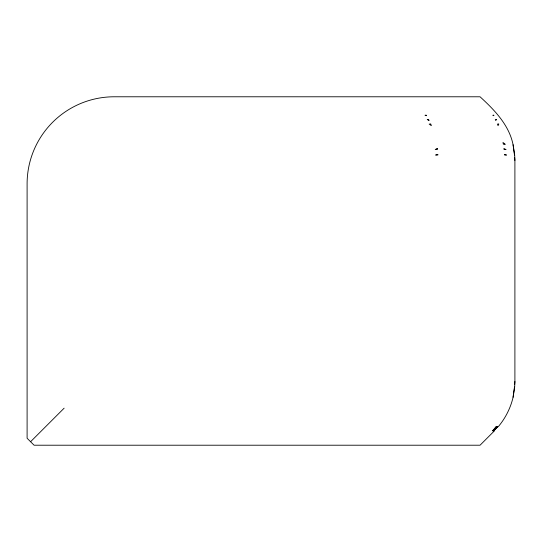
<?xml version="1.0" encoding="UTF-8"?>
<svg xmlns="http://www.w3.org/2000/svg" width="542" height="542" viewBox="0 0 542 542"><rect width="100%" height="100%" fill="white"/><g stroke="black" fill="none" stroke-linecap="round" stroke-linejoin="round"><path stroke-width="0.81" d="M514.473 155.046L513.064 144.612L514.683 155.026L514.9 160.493L514.9 381.507L514.683 386.974L513.064 397.394L514.473 386.961M514.656 384.624L514.9 381.507M512.976 397.774C510.381 408.417 505.286 418.41 498.206 426.764M493.782 430.782L497.319 426.764L493.606 430.782L496.824 426.764L493.125 430.782L496.228 426.764L492.549 430.782L493.999 430.782L497.583 426.764L493.769 430.782L495.198 429.061M494.975 429.061L493.376 430.782L494.717 429.061M496.228 426.764L492.915 430.782L494.446 429.061M493.139 430.782L494.582 429.061M493.389 430.782L496.824 426.764M493.62 430.782L495.117 429.061M30.582 441.73L64.139 408.173M494.487 430.782L480.056 445.212L34.071 445.212L27.1 438.241L27.1 183.894A87.106 87.106 0 0 1 114.206 96.781L480.056 96.788C494.277 109.83 508.83 124.633 512.976 144.226M514.656 157.383L514.9 160.493M498.742 124.077L498.064 125.676L497.434 124.077L498.742 124.084M496.431 119.531L495.761 120.541L495.286 119.531L496.431 119.531M493.857 115.236L493.152 115.71L492.888 115.236L493.857 115.236M437.225 148.4L435.206 149.592L437.394 149.592L437.225 148.4M437.794 154.423L435.619 155.026L437.848 155.026L437.794 154.423M426.195 115.236L425.023 115.236L426.459 115.71L426.195 115.236M428.587 119.531L427.204 119.531L429.068 120.541L428.587 119.531M430.734 124.084L429.156 124.077L431.364 125.676L430.734 124.077M505.09 144.226L503.335 144.226L502.983 142.471L505.09 144.226M505.903 149.592L504.087 149.592L503.918 148.4L505.903 149.592M506.391 155.026L504.541 155.026L504.494 154.423L506.391 155.026"/></g></svg>
